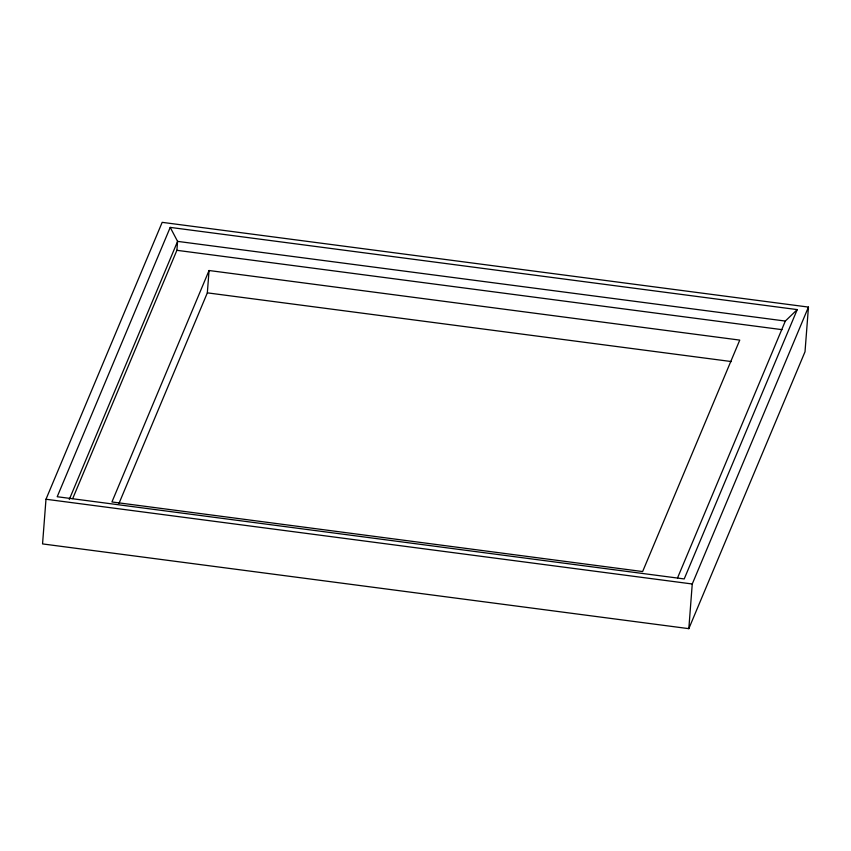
<?xml version="1.0" encoding="UTF-8"?>
<svg xmlns="http://www.w3.org/2000/svg" width="851" height="851" viewBox="0 0 851 851"><rect width="100%" height="100%" fill="white"/><g stroke="black" fill="none" stroke-linecap="round" stroke-linejoin="round"><path stroke-width="1.28" d="M45.986 499.25L42.55 543.917L688.821 628.655L805.014 351.75L808.45 307.083L162.179 222.345L45.986 499.25L692.257 583.988L808.45 307.083M72.697 498.612L176.891 250.311L177.582 241.376L170.221 227.398L797.227 309.604L684.215 578.935L57.208 496.729L170.221 227.398M118.959 503.484L207.336 292.85L209.059 270.512L739.753 340.102L642.633 571.553L111.938 501.962L209.059 270.512M688.821 628.655L692.257 583.988M69.282 499.463L177.582 241.376L785.324 321.061L797.227 309.604M677.534 577.925L785.324 321.061M176.891 250.311L781.995 329.656M207.336 292.85L731.445 361.569"/></g></svg>
